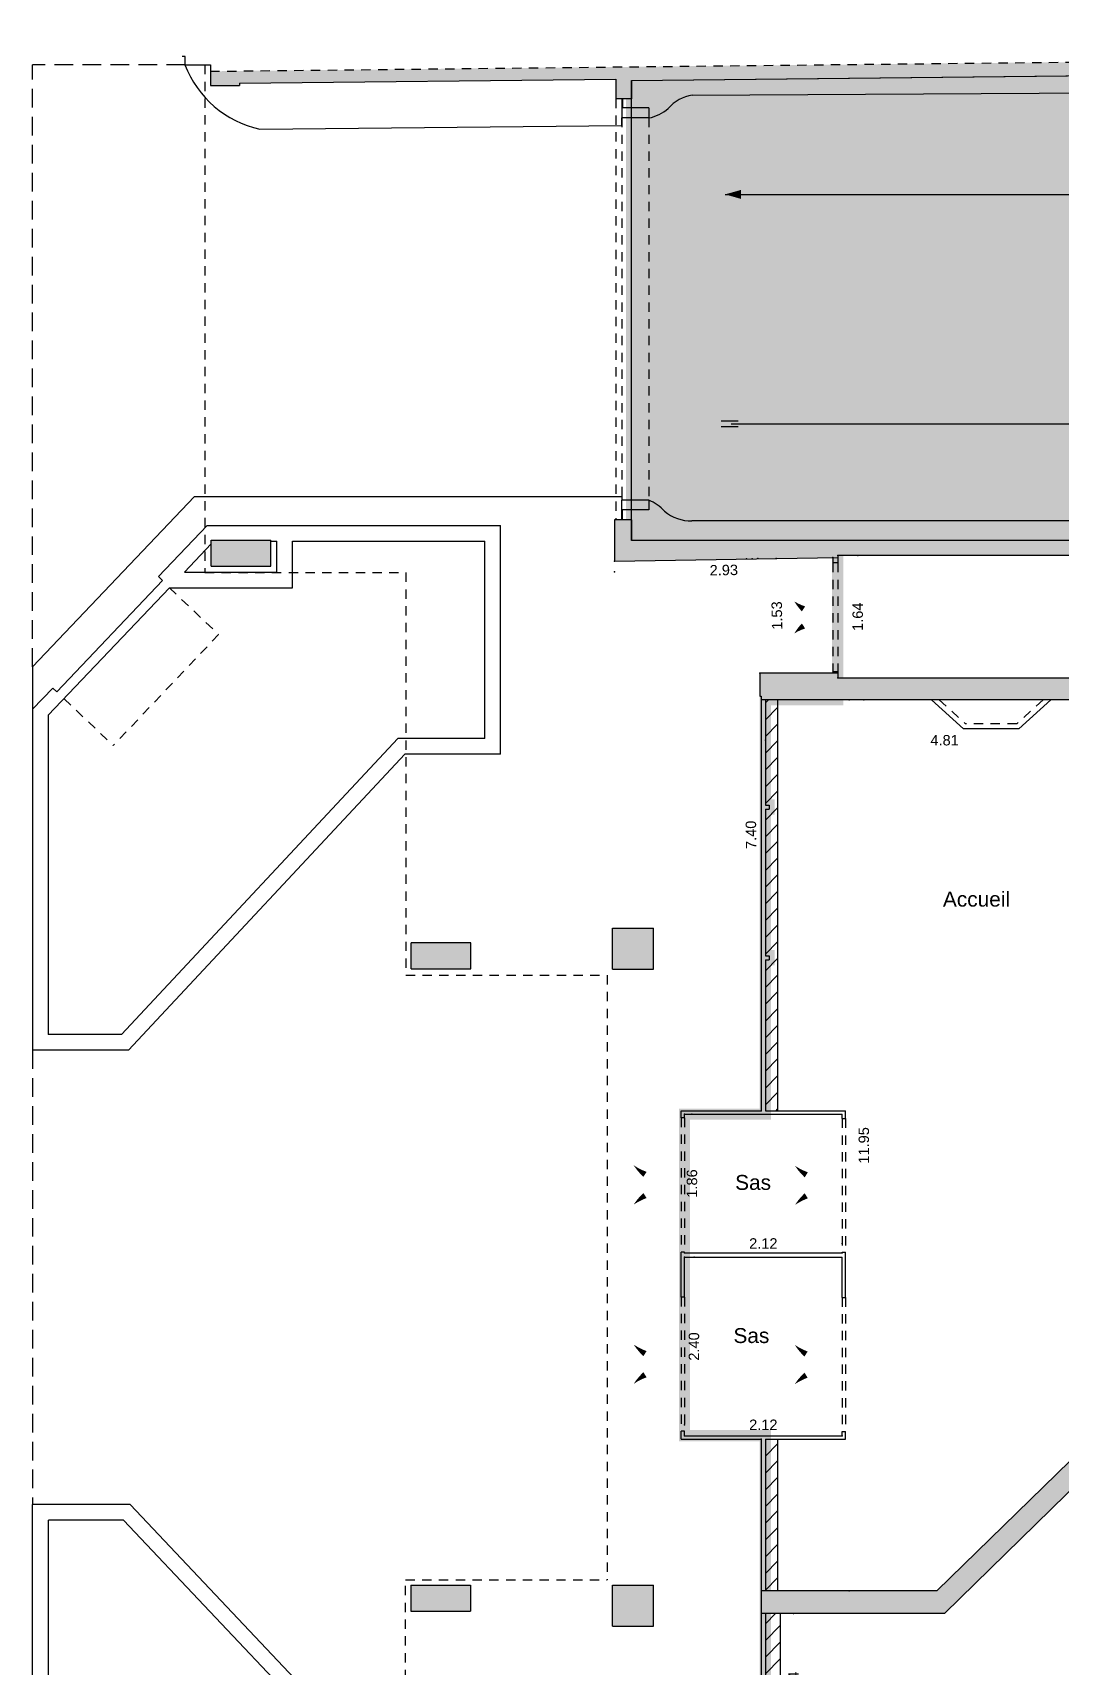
# Model space of a CAD drawing. Header units: metres. Extents: x 46.9 to 94.2, y 5.9 to 84.
# Drawn here: x 46.98 to 60.78, y 17.22 to 39.14 of the extents above; entities that cross this region are included whole.
import ezdxf

# ---------------------------------------------------------------- set-up
doc = ezdxf.new("R2010")
doc.units = ezdxf.units.M
doc.header["$PDSIZE"] = 0.02
for name, pattern in [('AXES', [2, 1.25, -0.25, 0.25, -0.25]), ('CACHE', [0.375, 0.25, -0.125]), ('CACHE2', [0.1875, 0.125, -0.0625])]:
    doc.linetypes.add(name, pattern=pattern)
for name, color, linetype in [('GEX_BAT_cloison', 2, 'Continuous'), ('GEX_BAT_cloison_vitree', 141, 'Continuous'), ('GEX_BAT_escalier_rampe', 6, 'Continuous'), ('GEX_BAT_gaine_tremie', 13, 'Continuous'), ('GEX_BAT_linteau_cloison', 3, 'CACHE2'), ('GEX_BAT_linteau_mur', 6, 'CACHE2'), ('GEX_BAT_mur', 1, 'Continuous'), ('GEX_BAT_mur_bas', 150, 'Continuous'), ('GEX_EXT_bordure', 55, 'Continuous'), ('GEX_EXT_grillage', 61, 'CACHE2'), ('GEX_EXT_muret', 32, 'Continuous'), ('GEX_MEP_txt_cot_plani', 30, 'Continuous'), ('GEX_MEP_txt_designation', 7, 'Continuous')]:
    doc.layers.add(name, color=color, linetype=linetype)
for name, color, linetype, true_color in [('GEX_EDS_sdp_1-SDP', 1, 'AXES', 0xff0000), ('GEX_EDS_sdp_5-PK', 7, 'Continuous', 0x999999), ('GEX_MEP_mur_pochage', 7, 'Continuous', 0x999999), ('GEX_MEP_ouvrant_porte', 9, 'Continuous', 0x808080)]:
    doc.layers.add(name, color=color, linetype=linetype, true_color=true_color)
doc.styles.add('Cota100', font='swissl.ttf', dxfattribs={"height": 0.14})
doc.styles.add('Désignation', font='swissl.ttf', dxfattribs={"height": 0.2})
doc.dimstyles.new('00SCP', dxfattribs={"dimtxt": 0.2, "dimasz": 0.1, "dimexe": 1.25, "dimexo": 0.625, "dimgap": 0.05, "dimtad": 0, "dimzin": 0, "dimdsep": 46, "dimtxsty": 'Cota100', "dimblk": 'NONE', "dimcen": 0, "dimse1": 1, "dimse2": 1, "dimsd1": 1, "dimsd2": 1, "dimclrd": 256, "dimclrt": 256, "dimaunit": 2, "dimazin": 0, "dimtfac": 1, "dimtofl": 0, "dimtmove": 0, "dimatfit": 3, "dimldrblk": 'NONE', "dimfxl": 1, "dimlwd": -1, "dimarcsym": 0})
pattern_1 = [(44.99994, (38.3101, -2.4925), (-0.1122531, 0.1122533), [])]

# ---------------------------------------------------------------- blocks, each defined once
blk = doc.blocks.new('*D42')
at = {"color": 0, "transparency": 16777216}
for p in [(57.008, 17.939), (57.186, 17.939), (57.008, 16.001)]:
    blk.add_point(p, dxfattribs=at)
at = {"layer": 'GEX_MEP_txt_cot_plani', "transparency": 16777216, "insert": (57.186, 16.97), "char_height": 0.14, "attachment_point": 5, "rotation": 89.9999, "style": 'Cota100'}
blk.add_mtext('1.94', dxfattribs=at)
blk = doc.blocks.new('_None')
blk = doc.blocks.new('*D84')
at = {"color": 0, "transparency": 16777216}
for p in [(56.754, 20.277), (56.544, 6.469), (56.818, 6.47)]:
    blk.add_point(p, dxfattribs=at)
at = {"layer": 'GEX_MEP_txt_cot_plani', "transparency": 16777216, "insert": (56.512, 13.372), "char_height": 0.14, "attachment_point": 5, "rotation": 90.2659, "style": 'Cota100'}
blk.add_mtext('13.81', dxfattribs=at)
blk = doc.blocks.new('*D85')
at = {"color": 0, "transparency": 16777216}
for p in [(55.723, 20.469), (55.723, 20.322), (57.838, 20.322)]:
    blk.add_point(p, dxfattribs=at)
at = {"layer": 'GEX_MEP_txt_cot_plani', "transparency": 16777216, "insert": (56.781, 20.469), "char_height": 0.14, "attachment_point": 5, "rotation": 359.9999, "style": 'Cota100'}
blk.add_mtext('2.12', dxfattribs=at)
blk = doc.blocks.new('*D86')
at = {"color": 0, "transparency": 16777216}
for p in [(55.723, 22.717), (55.851, 22.717), (55.723, 20.322)]:
    blk.add_point(p, dxfattribs=at)
at = {"layer": 'GEX_MEP_txt_cot_plani', "transparency": 16777216, "insert": (55.851, 21.519), "char_height": 0.14, "attachment_point": 5, "rotation": 89.9999, "style": 'Cota100'}
blk.add_mtext('2.40', dxfattribs=at)
blk = doc.blocks.new('*D87')
at = {"color": 0, "transparency": 16777216}
for p in [(55.723, 24.635), (55.824, 24.635), (55.723, 22.775)]:
    blk.add_point(p, dxfattribs=at)
at = {"layer": 'GEX_MEP_txt_cot_plani', "transparency": 16777216, "insert": (55.824, 23.705), "char_height": 0.14, "attachment_point": 5, "rotation": 89.9999, "style": 'Cota100'}
blk.add_mtext('1.86', dxfattribs=at)
blk = doc.blocks.new('*D88')
at = {"color": 0, "transparency": 16777216}
for p in [(57.838, 22.901), (55.723, 22.775), (57.838, 22.775)]:
    blk.add_point(p, dxfattribs=at)
at = {"layer": 'GEX_MEP_txt_cot_plani', "transparency": 16777216, "insert": (56.781, 22.901), "char_height": 0.14, "attachment_point": 5, "rotation": 359.9999, "style": 'Cota100'}
blk.add_mtext('2.12', dxfattribs=at)
blk = doc.blocks.new('*D89')
at = {"color": 0, "transparency": 16777216}
for p in [(56.556, 32.082), (56.633, 32.084), (56.754, 24.68)]:
    blk.add_point(p, dxfattribs=at)
at = {"layer": 'GEX_MEP_txt_cot_plani', "transparency": 16777216, "insert": (56.617, 28.381), "char_height": 0.14, "attachment_point": 5, "rotation": 90.937, "style": 'Cota100'}
blk.add_mtext('7.40', dxfattribs=at)
blk = doc.blocks.new('*D90')
at = {"color": 0, "transparency": 16777216}
for p in [(57.779, 32.127), (58.048, 32.127), (57.779, 30.485)]:
    blk.add_point(p, dxfattribs=at)
at = {"layer": 'GEX_MEP_txt_cot_plani', "transparency": 16777216, "insert": (58.048, 31.306), "char_height": 0.14, "attachment_point": 5, "rotation": 89.9999, "style": 'Cota100'}
blk.add_mtext('1.64', dxfattribs=at)
blk = doc.blocks.new('*D91')
at = {"color": 0, "transparency": 16777216}
for p in [(54.784, 32.053), (57.713, 32.101), (54.786, 31.907)]:
    blk.add_point(p, dxfattribs=at)
at = {"layer": 'GEX_MEP_txt_cot_plani', "transparency": 16777216, "insert": (56.251, 31.931), "char_height": 0.14, "attachment_point": 5, "rotation": 0.937, "style": 'Cota100'}
blk.add_mtext('2.93', dxfattribs=at)
blk = doc.blocks.new('*D92')
at = {"color": 0, "transparency": 16777216}
for p in [(56.708, 32.085), (56.952, 32.089), (56.733, 30.551)]:
    blk.add_point(p, dxfattribs=at)
at = {"layer": 'GEX_MEP_txt_cot_plani', "transparency": 16777216, "insert": (56.964, 31.322), "char_height": 0.14, "attachment_point": 5, "rotation": 90.937, "style": 'Cota100'}
blk.add_mtext('1.53', dxfattribs=at)
blk = doc.blocks.new('*D93')
at = {"color": 0, "transparency": 16777216}
for p in [(57.779, 30.485), (67.059, 30.62), (67.059, 30.485)]:
    blk.add_point(p, dxfattribs=at)
at = {"layer": 'GEX_MEP_txt_cot_plani', "transparency": 16777216, "insert": (62.419, 30.62), "char_height": 0.14, "attachment_point": 5, "rotation": 359.9999, "style": 'Cota100'}
blk.add_mtext('9.28', dxfattribs=at)
blk = doc.blocks.new('*D120')
at = {"color": 0, "transparency": 16777216}
for p in [(57.931, 30.191), (58.13, 30.191), (57.931, 18.241)]:
    blk.add_point(p, dxfattribs=at)
at = {"layer": 'GEX_MEP_txt_cot_plani', "transparency": 16777216, "insert": (58.13, 24.216), "char_height": 0.14, "attachment_point": 5, "rotation": 89.9999, "style": 'Cota100'}
blk.add_mtext('11.95', dxfattribs=at)
blk = doc.blocks.new('*D121')
at = {"color": 0, "transparency": 16777216}
for p in [(56.808, 30.191), (61.618, 30.191), (56.808, 29.649)]:
    blk.add_point(p, dxfattribs=at)
at = {"layer": 'GEX_MEP_txt_cot_plani', "transparency": 16777216, "insert": (59.213, 29.649), "char_height": 0.14, "attachment_point": 5, "rotation": 359.9999, "style": 'Cota100'}
blk.add_mtext('4.81', dxfattribs=at)

msp = doc.modelspace()

# ---------------------------------------------------------------- hatches: boundary and pattern name
at = {"layer": 'GEX_BAT_mur_bas'}
h = msp.add_hatch(dxfattribs=at)
h.set_pattern_fill('ANSI31', color=256, scale=0.05, angle=90.1441, style=0)
h.set_pattern_definition(pattern_1)
h.paths.add_polyline_path([(56.808, 26.76), (56.858, 26.76), (56.858, 26.705), (56.808, 26.705), (56.808, 24.68), (56.973, 24.68), (56.973, 30.191), (56.808, 30.191), (56.808, 28.78), (56.858, 28.78), (56.858, 28.725), (56.808, 28.725)])
h = msp.add_hatch(dxfattribs=at)
h.set_pattern_fill('ANSI31', color=256, scale=0.05, angle=90.1441, style=0)
h.set_pattern_definition(pattern_1)
h.paths.add_polyline_path([(56.973, 20.277), (56.808, 20.277), (56.808, 18.241), (56.973, 18.241)])
h = msp.add_hatch(dxfattribs=at)
h.set_pattern_fill('ANSI31', color=256, scale=0.05, angle=90.1441, style=0)
h.set_pattern_definition(pattern_1)
h.paths.add_polyline_path([(57.008, 17.939), (56.808, 17.939), (56.808, 16.001), (57.008, 16.001)])
at = {"layer": 'GEX_EDS_sdp_5-PK'}
msp.add_hatch(color=256, dxfattribs=at).paths.add_polyline_path([(55.013, 38.496), (61.698, 38.568), (67.831, 38.633), (67.83, 38.824), (74.546, 38.859), (74.546, 32.327), (68.66, 32.327), (68.661, 32.127), (67.179, 32.126), (67.179, 32.327), (55.013, 32.327), (55.013, 32.605)])
at = {"layer": 'GEX_MEP_mur_pochage'}
for points in [[(81.069, 38.779), (81.069, 38.512, 0.281448), (76.639, 33.075, 0.076302), (78.91, 31.037), (78.885, 31.001, 0.018049), (79.509, 30.624), (79.611, 30.808, -0.092594), (76.814, 33.124, -0.349872), (82.787, 38.706), (82.787, 38.809), (86.007, 38.825), (86.007, 38.725, -0.349816), (92.023, 33.136, -0.093692), (89.192, 30.794), (89.293, 30.61, 0.096029), (92.244, 33.074, 0.279239), (87.816, 38.55), (87.917, 38.815), (93.057, 38.841), (93.055, 39.139), (67.626, 39.007), (67.627, 38.816), (49.362, 38.621), (49.362, 38.431), (49.752, 38.431), (49.752, 38.462), (54.803, 38.516), (54.803, 38.253), (55.013, 38.253), (55.013, 38.496), (67.831, 38.633), (67.83, 38.824), (74.546, 38.859), (74.546, 32.327), (55.013, 32.327), (55.013, 32.605), (54.784, 32.605), (54.784, 32.053), (57.779, 32.102), (57.779, 32.127), (68.661, 32.127), (73.166, 32.127), (73.166, 30.527), (72.344, 30.527), (72.344, 30.377), (73.166, 30.377), (73.166, 30.298), (73.331, 30.298), (73.331, 30.328), (73.731, 30.328), (73.731, 30.527), (73.441, 30.527), (73.441, 32.127), (74.951, 32.127), (74.951, 38.748)], [(49.373, 32.334), (49.373, 31.984), (50.173, 31.984), (50.173, 32.334)], [(54.757, 27.129), (54.757, 26.579), (55.307, 26.579), (55.307, 27.129)], [(52.056, 26.933), (52.056, 26.585), (52.856, 26.585), (52.856, 26.933)], [(59.21, 17.939), (61.721, 20.391), (63.448, 20.391), (63.448, 20.682), (61.608, 20.682), (59.108, 18.241), (56.754, 18.241), (56.754, 17.939)], [(52.853, 17.968), (52.853, 18.318), (52.053, 18.318), (52.053, 17.968)], [(54.757, 17.769), (55.307, 17.769), (55.307, 18.319), (54.757, 18.319)]]:
    msp.add_hatch(color=256, dxfattribs=at).paths.add_polyline_path(points)
h = msp.add_hatch(color=256, dxfattribs=at)
h.paths.add_polyline_path([(73.331, 27.883), (73.441, 27.883), (73.441, 28.778), (73.331, 28.778), (73.331, 28.828), (73.166, 28.828), (73.166, 28.76), (72.336, 28.76), (72.336, 28.6), (73.166, 28.6), (73.166, 27.54), (72.986, 27.54), (72.986, 27.38), (73.166, 27.38), (73.166, 24.935), (70.708, 24.935), (70.708, 27.38), (72.056, 27.38), (72.056, 27.54), (71.456, 27.54), (71.456, 28.76), (71.196, 28.76), (71.196, 28.6), (71.281, 28.6), (71.281, 27.56), (70.481, 27.56), (70.481, 25.58), (68.511, 25.58), (68.511, 28.6), (70.276, 28.6), (70.276, 28.76), (68.246, 28.76), (68.246, 28.6), (68.341, 28.6), (68.341, 25.58), (66.461, 25.58), (66.461, 28.6), (67.316, 28.6), (67.316, 28.76), (65.134, 28.76), (65.134, 30.377), (65.164, 30.377), (65.164, 30.485), (57.779, 30.485), (57.779, 30.551), (56.733, 30.551), (56.733, 30.241), (56.754, 30.241), (56.754, 30.191), (61.618, 30.191), (61.618, 30.131), (61.788, 30.131), (61.788, 30.211), (64.808, 30.211), (64.808, 28.901), (61.788, 28.901), (61.788, 29.201), (61.618, 29.201), (61.618, 23.131), (62.178, 23.131), (62.178, 23.286), (61.813, 23.286), (61.813, 27.346), (64.958, 27.346), (64.958, 23.286), (64.858, 23.286), (64.858, 23.131), (65.448, 23.131), (65.448, 23.321), (65.088, 23.321), (65.088, 25.441), (70.548, 25.441), (70.548, 23.321), (70.178, 23.321), (70.178, 23.131), (70.478, 23.131), (70.478, 20.682), (69.178, 20.682), (69.178, 20.502), (69.513, 20.502), (69.513, 17.832), (66.023, 17.832), (66.023, 20.502), (68.248, 20.502), (68.248, 20.682), (65.078, 20.682), (65.078, 20.391), (65.743, 20.391), (65.743, 17.563), (73.331, 17.563), (73.331, 17.903), (73.166, 17.903), (73.166, 17.832), (69.691, 17.832), (69.691, 20.502), (73.166, 20.502), (73.166, 18.833), (73.331, 18.833), (73.331, 20.983), (73.166, 20.983), (73.166, 20.682), (70.708, 20.682), (70.708, 24.688), (73.166, 24.688), (73.166, 23.293), (73.331, 23.293)])
h.paths.add_polyline_path([(66.301, 25.58), (65.088, 25.58), (65.088, 28.6), (66.301, 28.6)], flags=16)
h.paths.add_polyline_path([(64.938, 27.521), (61.813, 27.521), (61.813, 28.726), (64.938, 28.726)], flags=16)

# ---------------------------------------------------------------- linework, layer by layer
at = {"layer": 'GEX_BAT_cloison'}
for p, q in [((57.713, 32.101), (57.713, 32.027)), ((57.779, 32.027), (57.713, 32.027)), ((57.779, 32.102), (57.779, 32.027)), ((57.779, 30.567), (57.713, 30.567)), ((57.713, 30.567), (57.713, 30.551)), ((57.779, 30.567), (57.779, 30.551))]:
    msp.add_line(p, q, dxfattribs=at)
at = {"layer": 'GEX_BAT_cloison_vitree'}
for p, q in [((56.754, 30.191), (56.754, 24.68)), ((56.808, 30.191), (56.808, 28.78)), ((56.808, 28.78), (56.858, 28.78)), ((56.808, 28.725), (56.858, 28.725)), ((56.808, 28.725), (56.808, 26.76)), ((56.858, 28.78), (56.858, 28.725)), ((56.808, 26.76), (56.858, 26.76)), ((56.858, 26.76), (56.858, 26.705)), ((56.808, 26.705), (56.858, 26.705)), ((56.808, 26.705), (56.808, 24.68)), ((55.678, 24.585), (55.678, 24.68)), ((55.678, 24.68), (56.754, 24.68)), ((55.723, 24.585), (55.678, 24.585)), ((55.723, 24.635), (57.838, 24.635)), ((55.723, 24.585), (55.723, 24.635)), ((56.808, 24.68), (57.883, 24.68)), ((57.838, 24.575), (57.838, 24.635)), ((57.838, 24.575), (57.883, 24.575)), ((57.883, 24.575), (57.883, 24.68)), ((55.723, 22.785), (55.678, 22.785)), ((55.678, 22.182), (55.678, 22.785)), ((55.723, 22.775), (55.723, 22.785)), ((55.723, 22.775), (57.838, 22.775)), ((55.723, 22.717), (57.838, 22.717)), ((55.723, 22.182), (55.723, 22.717)), ((57.838, 22.785), (57.883, 22.785)), ((57.838, 22.775), (57.838, 22.785)), ((57.838, 22.177), (57.838, 22.717)), ((57.883, 22.177), (57.883, 22.785)), ((55.723, 22.182), (55.678, 22.182)), ((57.838, 22.177), (57.883, 22.177)), ((55.678, 20.277), (55.678, 20.382)), ((55.723, 20.382), (55.678, 20.382)), ((55.678, 20.277), (56.754, 20.277)), ((55.723, 20.322), (55.723, 20.382)), ((55.723, 20.322), (57.838, 20.322)), ((56.754, 20.277), (56.754, 18.241)), ((56.808, 20.277), (56.808, 18.241)), ((56.808, 20.277), (57.883, 20.277)), ((57.838, 20.322), (57.838, 20.377)), ((57.838, 20.377), (57.883, 20.377)), ((57.883, 20.277), (57.883, 20.377)), ((56.754, 17.939), (56.754, 15.862)), ((56.808, 17.939), (56.808, 15.862))]:
    msp.add_line(p, q, dxfattribs=at)
at = {"layer": 'GEX_BAT_escalier_rampe'}
for p, q in [((56.269, 36.97), (73.259, 36.97)), ((56.442, 33.929), (56.217, 33.929)), ((56.442, 33.852), (56.217, 33.852)), ((73.402, 33.89), (56.351, 33.89))]:
    msp.add_line(p, q, dxfattribs=at)
msp.add_lwpolyline([(56.482, 36.97, 0.121, 0, 0), (56.269, 36.97, 0, 0, 0)], format="xyseb", dxfattribs=at)
at = {"layer": 'GEX_BAT_gaine_tremie'}
for p, q in [((59.038, 30.191), (59.467, 29.801)), ((60.638, 30.191), (60.209, 29.801)), ((60.209, 29.801), (59.467, 29.801))]:
    msp.add_line(p, q, dxfattribs=at)
at = {"layer": 'GEX_BAT_gaine_tremie', "linetype": 'CACHE2'}
for p, q in [((59.142, 30.191), (59.494, 29.871)), ((60.534, 30.191), (60.181, 29.871)), ((60.181, 29.871), (59.494, 29.871))]:
    msp.add_line(p, q, dxfattribs=at)
at = {"layer": 'GEX_BAT_linteau_cloison'}
for p, q in [((57.713, 32.027), (57.713, 30.567)), ((57.779, 32.027), (57.779, 30.567)), ((55.678, 24.585), (55.678, 22.785)), ((55.723, 24.585), (55.723, 22.785)), ((57.838, 24.575), (57.838, 22.785)), ((57.883, 24.575), (57.883, 22.785)), ((55.678, 22.182), (55.678, 20.382)), ((55.723, 22.182), (55.723, 20.382)), ((57.838, 22.177), (57.838, 20.377)), ((57.883, 22.177), (57.883, 20.377))]:
    msp.add_line(p, q, dxfattribs=at)
at = {"layer": 'GEX_BAT_linteau_mur'}
for p, q in [((49.288, 38.706), (49.288, 31.898)), ((54.803, 38.253), (54.803, 32.605)), ((49.288, 31.898), (51.984, 31.898)), ((51.984, 31.898), (51.984, 26.499)), ((51.984, 26.499), (54.686, 26.499)), ((54.686, 26.499), (54.686, 18.39)), ((51.979, 18.39), (54.686, 18.39)), ((51.979, 13.007), (51.979, 18.39))]:
    msp.add_line(p, q, dxfattribs=at)
at = {"layer": 'GEX_BAT_mur'}
for p, q in [((49.022, 38.821), (48.982, 38.821)), ((49.022, 38.706), (49.022, 38.821)), ((49.022, 38.706), (49.362, 38.706)), ((49.362, 38.706), (49.362, 38.431)), ((55.013, 38.496), (67.831, 38.633)), ((49.362, 38.431), (49.752, 38.431)), ((49.752, 38.462), (54.803, 38.516)), ((49.752, 38.462), (49.752, 38.431)), ((54.803, 38.516), (54.803, 38.253)), ((55.013, 38.496), (55.013, 38.253)), ((55.013, 38.253), (54.803, 38.253)), ((54.784, 32.605), (54.784, 32.053)), ((55.013, 32.605), (54.784, 32.605)), ((55.013, 32.605), (55.013, 32.327)), ((49.373, 31.984), (49.373, 32.334)), ((49.373, 32.334), (50.173, 32.334)), ((50.173, 31.984), (50.173, 32.334)), ((74.546, 32.327), (55.013, 32.327)), ((54.784, 32.053), (57.779, 32.102)), ((57.779, 32.127), (57.779, 32.102)), ((68.661, 32.127), (57.779, 32.127)), ((49.373, 31.984), (50.173, 31.984)), ((57.779, 30.551), (56.733, 30.551)), ((56.733, 30.551), (56.733, 30.241)), ((57.779, 30.551), (57.779, 30.485)), ((57.779, 30.485), (65.164, 30.485)), ((56.733, 30.241), (56.754, 30.241)), ((56.754, 30.241), (56.754, 30.191)), ((61.618, 30.191), (56.754, 30.191)), ((54.757, 26.579), (54.757, 27.129)), ((54.757, 27.129), (55.307, 27.129)), ((55.307, 26.579), (55.307, 27.129)), ((52.056, 26.585), (52.056, 26.933)), ((52.856, 26.933), (52.056, 26.933)), ((52.856, 26.585), (52.856, 26.933)), ((52.056, 26.585), (52.856, 26.585)), ((54.757, 26.579), (55.307, 26.579)), ((61.608, 20.682), (59.108, 18.241)), ((61.721, 20.391), (59.21, 17.939)), ((52.053, 18.318), (52.853, 18.318)), ((52.053, 18.318), (52.053, 17.968)), ((52.853, 18.318), (52.853, 17.968)), ((54.757, 18.319), (55.307, 18.319)), ((54.757, 17.769), (54.757, 18.319)), ((55.307, 17.769), (55.307, 18.319)), ((59.108, 18.241), (56.754, 18.241)), ((56.754, 18.241), (56.754, 17.939)), ((52.053, 17.968), (52.853, 17.968)), ((54.757, 17.769), (55.307, 17.769)), ((59.21, 17.939), (56.754, 17.939))]:
    msp.add_line(p, q, dxfattribs=at)
at = {"layer": 'GEX_BAT_mur', "linetype": 'CACHE2'}
msp.add_line((49.362, 38.621), (67.627, 38.816), dxfattribs=at)
at = {"layer": 'GEX_BAT_mur_bas'}
for p, q in [((56.973, 30.191), (56.973, 24.68)), ((56.973, 20.277), (56.973, 18.241)), ((57.008, 17.939), (57.008, 16.001))]:
    msp.add_line(p, q, dxfattribs=at)
at = {"layer": 'GEX_EDS_sdp_1-SDP', "const_width": 0.15, "flags": 128}
msp.add_lwpolyline([(93.047, 27.148), (93.676, 37.204), (93.91, 37.204), (94.022, 38.994), (93.206, 38.989), (93.207, 38.841), (90.677, 38.829), (87.917, 38.815), (87.816, 38.55), (87.893, 38.522), (87.802, 38.332, 0.105487), (86.007, 38.725), (86.007, 38.825), (82.787, 38.809), (82.787, 38.706, 0.065069), (81.125, 38.355), (81.069, 38.512), (81.069, 38.779), (74.951, 38.746), (74.546, 38.746), (74.546, 38.859), (67.83, 38.824), (67.831, 38.633), (55.013, 38.496), (55.013, 32.327), (57.779, 32.327), (57.779, 32.127), (57.779, 30.485), (57.779, 30.191), (56.808, 30.191), (56.808, 28.78), (56.858, 28.78), (56.858, 28.725), (56.808, 28.725), (56.808, 26.76), (56.858, 26.76), (56.858, 26.705), (56.808, 26.705), (56.808, 24.635), (55.723, 24.635), (55.723, 20.322), (56.808, 20.322), (56.808, 20.277), (56.808, 18.241), (56.808, 17.939), (56.808, 16.001), (56.808, 14.052), (56.858, 14.052), (56.858, 13.997), (56.808, 13.997), (56.808, 12.042), (56.858, 12.042), (56.858, 11.987), (56.808, 11.987), (56.808, 10.022), (56.858, 10.022), (56.858, 9.967), (56.808, 9.967), (56.808, 8.31), (57.759, 8.314), (57.76, 8.054), (57.76, 6.414), (61.452, 6.432), (69.539, 6.469), (81.317, 6.524), (81.317, 6.623), (81.582, 6.624), (85.496, 6.643), (91.261, 6.67), (91.411, 6.67), (91.411, 6.528), (92.008, 6.53), (92.008, 8.33), (91.865, 8.33), (91.862, 8.48), (91.862, 19.262), (91.828, 19.262), (91.828, 19.497), (91.828, 22.722)], format="xyb", close=True, dxfattribs=at)
at = {"layer": 'GEX_EDS_sdp_5-PK', "flags": 128}
msp.add_lwpolyline([(55.013, 38.496), (61.698, 38.568), (67.831, 38.633), (67.83, 38.824), (74.546, 38.859), (74.546, 32.327), (68.66, 32.327), (68.661, 32.127), (67.179, 32.126), (67.179, 32.327), (55.013, 32.327), (55.013, 32.605), (55.013, 32.605)], close=True, dxfattribs=at)
at = {"layer": 'GEX_EXT_bordure', "linetype": 'CACHE'}
for p, q in [((46.978, 30.634), (46.978, 38.706)), ((49.022, 38.706), (46.978, 38.706)), ((46.978, 25.492), (46.978, 19.398))]:
    msp.add_line(p, q, dxfattribs=at)
at = {"layer": 'GEX_EXT_bordure'}
for p, q in [((55.828, 38.302), (74.548, 38.399)), ((54.883, 37.896), (54.883, 37.996)), ((50.024, 37.844), (54.883, 37.896)), ((49.151, 32.92), (46.978, 30.634)), ((49.151, 32.92), (54.883, 32.92)), ((54.883, 32.92), (54.883, 32.871)), ((74.546, 32.59), (55.824, 32.59)), ((46.978, 30.634), (46.978, 30.068))]:
    msp.add_line(p, q, dxfattribs=at)
for centre, radius, start, end in [((50.33, 39.215), 1.404, 201.2571, 257.4157), ((55.907, 37.785), 0.523, 98.7719, 140.0666), ((55.129, 38.575), 0.591, 281.1441, 309.6978), ((54.982, 32.273), 0.653, 43.5183, 66.4009), ((55.824, 33.172), 0.582, 230.6369, 269.9263)]:
    msp.add_arc(centre, radius, start, end, dxfattribs=at)
at = {"layer": 'GEX_EXT_grillage'}
for p, q in [((48.814, 31.694), (49.473, 31.067)), ((49.473, 31.067), (48.059, 29.579)), ((47.399, 30.206), (48.059, 29.579))]:
    msp.add_line(p, q, dxfattribs=at)
at = {"layer": 'GEX_EXT_muret'}
for p, q in [((49.319, 32.53), (48.666, 31.844)), ((49.319, 32.53), (53.256, 32.53)), ((53.256, 29.461), (53.256, 32.53)), ((49.373, 32.282), (49.013, 31.904)), ((50.173, 32.32), (50.253, 32.32)), ((50.253, 31.904), (50.253, 32.32)), ((50.463, 31.694), (50.463, 32.32)), ((50.463, 32.32), (53.046, 32.32)), ((53.046, 29.671), (53.046, 32.32)), ((48.72, 31.792), (47.301, 30.299)), ((48.666, 31.844), (48.72, 31.792)), ((49.013, 31.904), (50.253, 31.904)), ((48.814, 31.694), (47.188, 29.984)), ((48.814, 31.694), (50.463, 31.694)), ((47.247, 30.35), (46.978, 30.068)), ((47.247, 30.35), (47.301, 30.299)), ((46.978, 30.068), (46.978, 25.492)), ((47.188, 29.984), (47.188, 25.702)), ((48.172, 25.702), (51.879, 29.671)), ((53.046, 29.671), (51.879, 29.671)), ((48.264, 25.492), (51.97, 29.461)), ((53.256, 29.461), (51.97, 29.461)), ((48.172, 25.702), (47.188, 25.702)), ((48.264, 25.492), (46.978, 25.492)), ((46.978, 11.897), (46.978, 19.398)), ((48.285, 19.398), (46.978, 19.398)), ((51.95, 15.53), (48.285, 19.398)), ((47.191, 12.097), (47.191, 19.188)), ((48.195, 19.188), (47.191, 19.188)), ((51.86, 15.32), (48.195, 19.188))]:
    msp.add_line(p, q, dxfattribs=at)
at = {"layer": 'GEX_MEP_ouvrant_porte'}
for p, q in [((54.883, 38.253), (54.883, 37.996)), ((54.893, 38.253), (54.893, 38.131)), ((55.243, 37.996), (54.883, 37.996)), ((55.243, 38.131), (54.893, 38.131)), ((55.243, 38.131), (55.243, 37.996)), ((55.243, 32.871), (54.883, 32.871)), ((54.883, 32.605), (54.883, 32.871)), ((55.243, 32.741), (54.893, 32.741)), ((54.893, 32.605), (54.893, 32.741)), ((55.243, 32.871), (55.243, 32.741))]:
    msp.add_line(p, q, dxfattribs=at)
at = {"layer": 'GEX_MEP_ouvrant_porte', "linetype": 'CACHE2'}
for p, q in [((54.883, 37.996), (54.883, 32.871)), ((55.243, 37.996), (55.243, 32.871))]:
    msp.add_line(p, q, dxfattribs=at)
at = {"layer": 'GEX_MEP_ouvrant_porte', "flags": 128}
for points in [[(57.713, 32.027, 0, 0, 0), (57.197, 31.511, 0, 0.08, 0.054328), (57.32, 31.411, 0, 0, 0.143039), (57.713, 31.297, 0, 0, 0.143039)], [(57.713, 30.567, 0, 0, 0), (57.197, 31.083, 0, 0.08, -0.054328), (57.32, 31.182, 0, 0, -0.143039), (57.713, 31.297, 0, 0, -0.143039)], [(55.678, 24.585, 0, 0, 0), (55.041, 23.949, 0, 0.08, 0.054328), (55.193, 23.827, 0, 0, 0.143039), (55.678, 23.685, 0, 0, 0.143039)], [(57.838, 24.575, 0, 0, 0), (57.206, 23.942, 0, 0.08, 0.054328), (57.357, 23.821, 0, 0, 0.143039), (57.838, 23.68, 0, 0, 0.143039)], [(55.678, 22.785, 0, 0, 0), (55.041, 23.422, 0, 0.08, -0.054328), (55.193, 23.544, 0, 0, -0.143039), (55.678, 23.685, 0, 0, -0.143039)], [(57.838, 22.785, 0, 0, 0), (57.206, 23.418, 0, 0.08, -0.054328), (57.357, 23.54, 0, 0, -0.143039), (57.838, 23.68, 0, 0, -0.143039)], [(55.678, 22.182, 0, 0, 0), (55.041, 21.545, 0, 0.08, 0.054328), (55.193, 21.423, 0, 0, 0.143039), (55.678, 21.282, 0, 0, 0.143039)], [(57.838, 22.177, 0, 0, 0), (57.202, 21.54, 0, 0.08, 0.054328), (57.354, 21.418, 0, 0, 0.143039), (57.838, 21.277, 0, 0, 0.143039)], [(55.678, 20.382, 0, 0, 0), (55.041, 21.018, 0, 0.08, -0.054328), (55.193, 21.14, 0, 0, -0.143039), (55.678, 21.282, 0, 0, -0.143039)], [(57.838, 20.377, 0, 0, 0), (57.202, 21.013, 0, 0.08, -0.054328), (57.354, 21.135, 0, 0, -0.143039), (57.838, 21.277, 0, 0, -0.143039)]]:
    msp.add_lwpolyline(points, format="xyseb", dxfattribs=at)

# ---------------------------------------------------------------- texts
at = {"layer": 'GEX_MEP_txt_designation', "char_height": 0.2, "width": 2.00178, "attachment_point": 5, "rotation": 359.9999, "style": 'Désignation'}
for s, insert in [('Accueil', (59.641, 27.517)), ('Sas', (56.644, 23.718)), ('Sas', (56.621, 21.664))]:
    msp.add_mtext(s, dxfattribs=dict(at, insert=insert))

# ---------------------------------------------------------------- dimensions: what is measured, and where the dimension line sits
at = {"layer": 'GEX_MEP_txt_cot_plani'}
for p1, p2, distance, picture, middle in [((57.713, 32.101), (54.784, 32.053), 0.146, '*D91', (56.251, 31.931)), ((56.754, 24.68), (56.633, 32.084), 0.077, '*D89', (56.617, 28.381)), ((56.733, 30.551), (56.708, 32.085), -0.243, '*D92', (56.964, 31.322)), ((57.779, 30.485), (57.779, 32.127), -0.269, '*D90', (58.048, 31.306)), ((57.779, 30.485), (67.059, 30.485), 0.135, '*D93', (62.419, 30.62)), ((61.618, 30.191), (56.808, 30.191), 0.542, '*D121', (59.213, 29.649)), ((57.931, 18.241), (57.931, 30.191), -0.199, '*D120', (58.13, 24.216)), ((55.723, 22.775), (55.723, 24.635), -0.102, '*D87', (55.824, 23.705)), ((55.7228, 22.7752), (57.8384, 22.7752), 0.1261, '*D88', (56.7806, 22.9013)), ((55.722776943, 20.321572328), (55.72277935, 22.716572328), -0.127886354, '*D86', (55.8506645, 21.5190722)), ((57.8384, 20.3216), (55.7228, 20.3216), -0.1478, '*D85', (56.7806, 20.4693)), ((56.754, 20.277), (56.818, 6.47), -0.274, '*D84', (56.512, 13.372)), ((57.008, 16.001), (57.008, 17.939), -0.179, '*D42', (57.186, 16.97))]:
    dim = msp.add_aligned_dim(p1=p1, p2=p2, distance=distance, dimstyle='00SCP', override={"dimtxt": 0.14}, dxfattribs=at)
    dim.commit()
    dim.dimension.update_dxf_attribs({"geometry": picture, "text_midpoint": middle})

doc.saveas('drawing.dxf')
